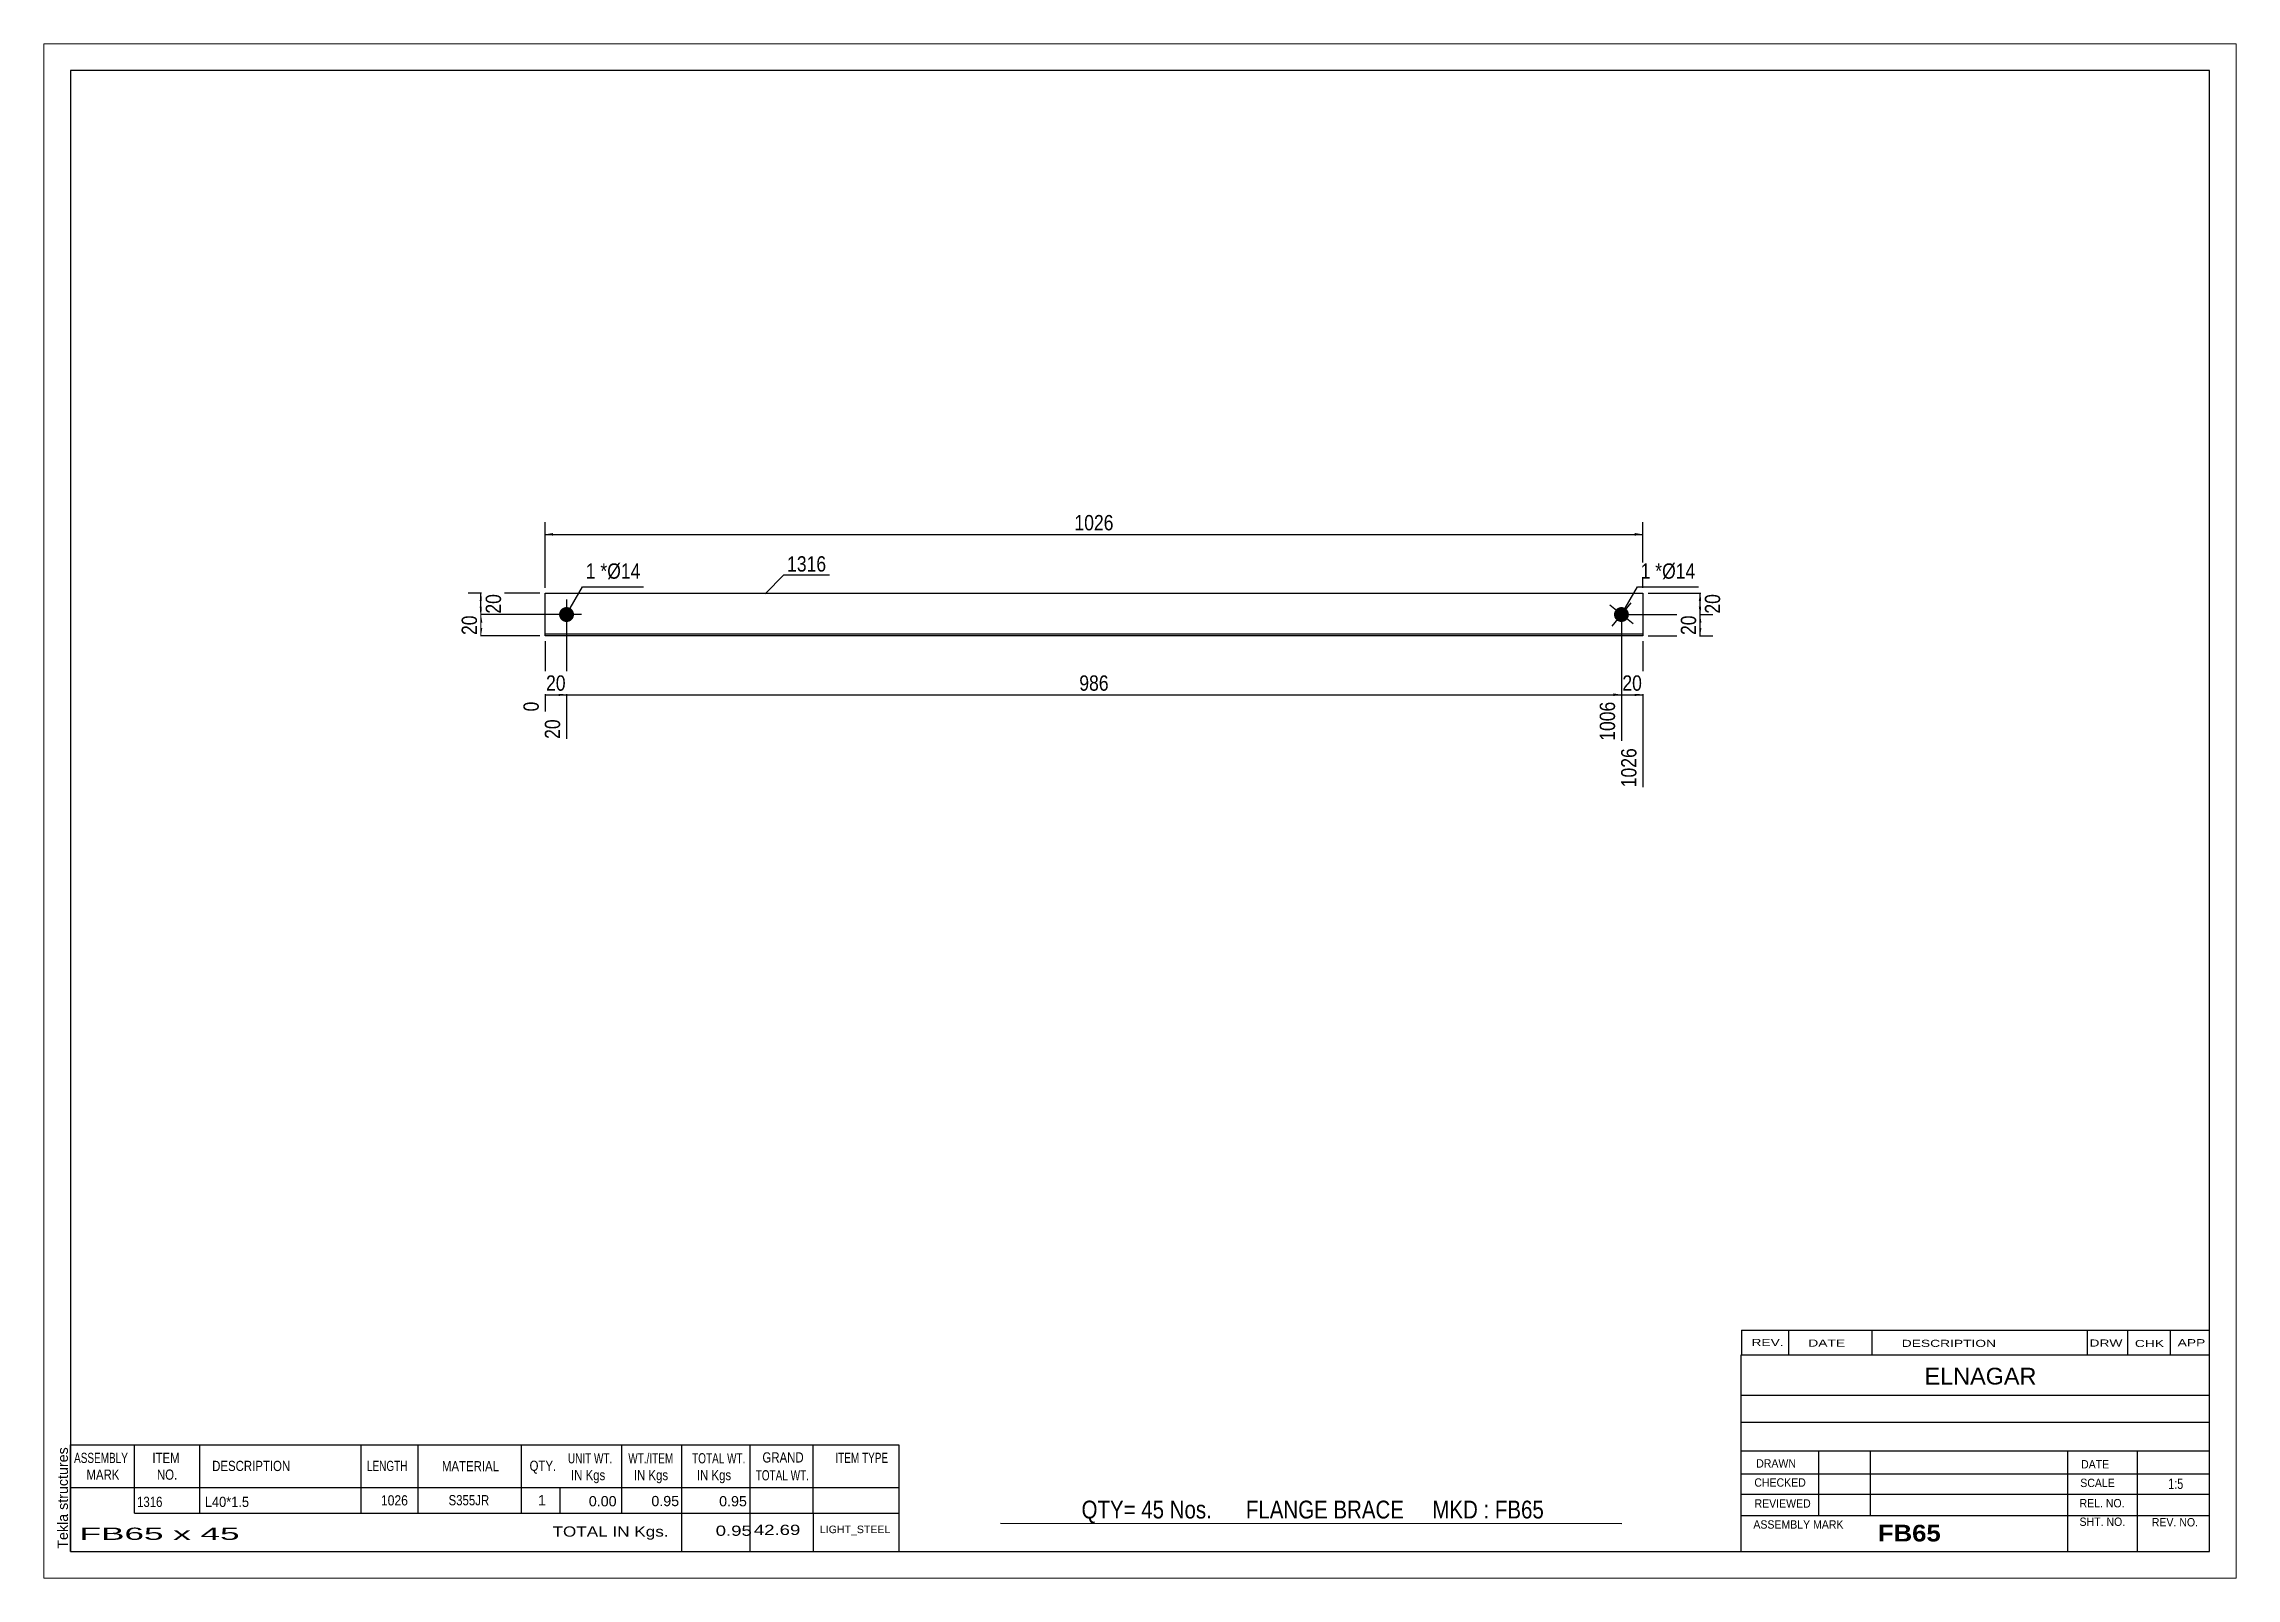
# Paper-space layout 'Layout1' of a CAD drawing. Header units: millimetres. Extents: x 0 to 410, y 0 to 287.
# The model-space entities are those that its viewports show. They can reach past a viewport. Long polylines and large blocks are cut down to what shows.
import ezdxf

# ---------------------------------------------------------------- set-up
doc = ezdxf.new("R2010")
doc.units = ezdxf.units.MM
doc.layers.add('Viewport layer', color=7, linetype='Continuous', plot=False)
doc.styles.add('Arial', font='ARIAL.TTF', dxfattribs={"height": 0.2})
doc.styles.add('Arial Bold', font='ARIALBD.TTF', dxfattribs={"height": 0.2})
doc.styles.add('Arial Narrow', font='ARIALN.TTF', dxfattribs={"height": 0.2})

# ---------------------------------------------------------------- blocks, each defined once
blk = doc.blocks.new('Unknown-629079962-1460')
at = {"color": 5, "linetype": 'Continuous'}
for p, q in [((405, 282), (5, 282)), ((5, 282), (5, 5)), ((405, 5), (405, 282)), ((5, 5), (405, 5))]:
    blk.add_line(p, q, dxfattribs=at)
at = {"color": 174, "linetype": 'Continuous', "style": 'Arial'}
blk.add_text('Tekla structures', height=1.9102, rotation=90, dxfattribs=at).set_placement((4.5, 5.5))
blk = doc.blocks.new('Part-629079962-1227 - 1212')
at = {"color": 2, "linetype": 'Continuous'}
for p, q in [((93.75, 176.25), (93.75, 184.25)), ((93.75, 184.25), (299.04, 184.25)), ((299.04, 184.25), (299.04, 176.25)), ((299.04, 176.55), (93.75, 176.55)), ((299.04, 176.25), (93.75, 176.25))]:
    blk.add_line(p, q, dxfattribs=at)
blk = doc.blocks.new('Bolt-629079962-1228 - 1212')
at = {"linetype": 'Continuous'}
blk.add_hatch(color=3, dxfattribs=at).paths.add_polyline_path([(97.75, 178.85, -1), (97.75, 181.65, -1)])
at = {"color": 3, "linetype": 'Continuous'}
for p, q in [((97.75, 183.05), (97.75, 177.45)), ((100.55, 180.25), (94.95, 180.25))]:
    blk.add_line(p, q, dxfattribs=at)
blk = doc.blocks.new('Bolt-629079962-1229 - 1212')
at = {"linetype": 'Continuous'}
blk.add_hatch(color=3, dxfattribs=at).paths.add_polyline_path([(294.15, 179.17, -1), (295.92, 181.33, -1)])
at = {"color": 3, "linetype": 'Continuous'}
for p, q in [((297.2, 178.48), (292.87, 182.02)), ((296.81, 182.42), (293.26, 178.08))]:
    blk.add_line(p, q, dxfattribs=at)
blk = doc.blocks.new('StraightDimension-629079962-1238 - 1212')
at = {"linetype": 'Continuous'}
blk.add_hatch(color=7, dxfattribs=at).paths.add_polyline_path([(297.54, 165.5), (299.04, 165.25), (297.54, 165)])
at = {"color": 7, "linetype": 'Continuous'}
for p, q in [((295.04, 179.25), (295.04, 156.64)), ((299.04, 175.25), (299.04, 147.94)), ((295.04, 165.25), (299.04, 165.25))]:
    blk.add_line(p, q, dxfattribs=at)
at = {"color": 0}
blk.add_wipeout([(299.46, 165.4), (299.46, 169.6), (294.61, 169.6), (294.61, 165.4)], dxfattribs=at)
at = {"color": 0, "linetype": 'Continuous'}
blk.add_wipeout([(298.44, 155.85), (294.24, 155.85), (294.24, 147.34), (298.44, 147.34)], dxfattribs=at)
at = {"color": 3, "style": 'Arial Narrow'}
blk.add_text('20', height=2.863, dxfattribs=at).set_placement((295.21, 166))
at = {"color": 3, "linetype": 'Continuous', "style": 'Arial Narrow'}
blk.add_text('1026', height=2.863, rotation=90.0002, dxfattribs=at).set_placement((297.84, 147.94))
blk = doc.blocks.new('StraightDimension-629079962-1239 - 1212')
at = {"linetype": 'Continuous'}
blk.add_hatch(color=7, dxfattribs=at).paths.add_polyline_path([(293.54, 165.5), (295.04, 165.25), (293.54, 165)])
at = {"color": 7, "linetype": 'Continuous'}
for p, q in [((97.75, 179.25), (97.75, 156.99)), ((295.04, 179.25), (295.04, 156.64)), ((97.75, 165.25), (295.04, 165.25))]:
    blk.add_line(p, q, dxfattribs=at)
at = {"color": 0}
blk.add_wipeout([(199.73, 165.4), (199.73, 169.6), (193.05, 169.6), (193.05, 165.4)], dxfattribs=at)
at = {"color": 0, "linetype": 'Continuous'}
blk.add_wipeout([(294.44, 164.55), (290.24, 164.55), (290.24, 156.04), (294.44, 156.04)], dxfattribs=at)
at = {"color": 3, "style": 'Arial Narrow'}
blk.add_text('986', height=2.863, dxfattribs=at).set_placement((193.65, 166))
at = {"color": 3, "linetype": 'Continuous', "style": 'Arial Narrow'}
blk.add_text('1006', height=2.863, rotation=90.0002, dxfattribs=at).set_placement((293.84, 156.64))
blk = doc.blocks.new('StraightDimension-629079962-1240 - 1212')
at = {"linetype": 'Continuous'}
blk.add_hatch(color=7, dxfattribs=at).paths.add_polyline_path([(96.25, 165.5), (97.75, 165.25), (96.25, 165)])
at = {"color": 7, "linetype": 'Continuous'}
for p, q in [((97.75, 179.25), (97.75, 156.99)), ((93.75, 175.25), (93.75, 162.12)), ((93.75, 165.25), (97.75, 165.25))]:
    blk.add_line(p, q, dxfattribs=at)
at = {"color": 0}
blk.add_wipeout([(98.18, 165.4), (98.18, 169.6), (93.32, 169.6), (93.32, 165.4)], dxfattribs=at)
at = {"color": 0, "linetype": 'Continuous'}
blk.add_wipeout([(97.15, 161.25), (92.95, 161.25), (92.95, 156.39), (97.15, 156.39)], dxfattribs=at)
blk.add_wipeout([(93.15, 164.55), (88.95, 164.55), (88.95, 161.52), (93.15, 161.52)], dxfattribs=at)
at = {"color": 3, "style": 'Arial Narrow'}
blk.add_text('20', height=2.863, dxfattribs=at).set_placement((93.92, 166))
at = {"color": 3, "linetype": 'Continuous', "style": 'Arial Narrow'}
for s, height, p in [('0', 2.86, (92.55, 162.12)), ('20', 2.863, (96.55, 156.99))]:
    blk.add_text(s, height=height, rotation=90.0002, dxfattribs=at).set_placement(p)
blk = doc.blocks.new('StraightDimension-629079962-1251 - 1212')
at = {"linetype": 'Continuous'}
for points in [[(95.25, 195), (93.75, 195.25), (95.25, 195.5)], [(297.54, 195.5), (299.04, 195.25), (297.54, 195)]]:
    blk.add_hatch(color=7, dxfattribs=at).paths.add_polyline_path(points)
at = {"color": 7, "linetype": 'Continuous'}
for p, q in [((93.75, 185.25), (93.75, 197.5)), ((299.04, 185.25), (299.04, 197.5)), ((93.75, 195.25), (299.04, 195.25))]:
    blk.add_line(p, q, dxfattribs=at)
at = {"color": 0}
blk.add_wipeout([(200.65, 195.4), (200.65, 199.6), (192.14, 199.6), (192.14, 195.4)], dxfattribs=at)
at = {"color": 3, "style": 'Arial Narrow'}
blk.add_text('1026', height=2.863, dxfattribs=at).set_placement((192.74, 196))
blk = doc.blocks.new('StraightDimension-629079962-1255 - 1212')
at = {"linetype": 'Continuous'}
for points in [[(309.5, 182.75), (309.75, 184.25), (310, 182.75)], [(310, 181.75), (309.75, 180.25), (309.5, 181.75)]]:
    blk.add_hatch(color=7, dxfattribs=at).paths.add_polyline_path(points)
at = {"color": 7, "linetype": 'Continuous'}
for p, q in [((300.04, 184.25), (312, 184.25)), ((309.75, 180.25), (309.75, 184.25)), ((296.04, 180.25), (312, 180.25))]:
    blk.add_line(p, q, dxfattribs=at)
at = {"color": 0}
blk.add_wipeout([(314.1, 184.68), (309.9, 184.68), (309.9, 179.82), (314.1, 179.82)], dxfattribs=at)
at = {"color": 3, "style": 'Arial Narrow'}
blk.add_text('20', height=2.863, rotation=90.0002, dxfattribs=at).set_placement((313.5, 180.42))
blk = doc.blocks.new('StraightDimension-629079962-1256 - 1212')
at = {"linetype": 'Continuous'}
for points in [[(309.5, 178.75), (309.75, 180.25), (310, 178.75)], [(310, 177.75), (309.75, 176.25), (309.5, 177.75)]]:
    blk.add_hatch(color=7, dxfattribs=at).paths.add_polyline_path(points)
at = {"color": 7, "linetype": 'Continuous'}
for p, q in [((296.04, 180.25), (312.15, 180.25)), ((309.75, 176.25), (309.75, 180.25)), ((300.04, 176.25), (312.15, 176.25))]:
    blk.add_line(p, q, dxfattribs=at)
at = {"color": 0}
blk.add_wipeout([(309.6, 180.68), (305.4, 180.68), (305.4, 175.82), (309.6, 175.82)], dxfattribs=at)
at = {"color": 3, "style": 'Arial Narrow'}
blk.add_text('20', height=2.863, rotation=90.0002, dxfattribs=at).set_placement((309, 176.42))
blk = doc.blocks.new('StraightDimension-629079962-1263 - 1212')
at = {"linetype": 'Continuous'}
for points in [[(81.5, 182.75), (81.75, 184.25), (82, 182.75)], [(82, 181.75), (81.75, 180.25), (81.5, 181.75)]]:
    blk.add_hatch(color=7, dxfattribs=at).paths.add_polyline_path(points)
at = {"color": 7, "linetype": 'Continuous'}
for p, q in [((92.75, 184.25), (79.35, 184.25)), ((81.75, 180.25), (81.75, 184.25)), ((96.75, 180.25), (79.35, 180.25))]:
    blk.add_line(p, q, dxfattribs=at)
at = {"color": 0}
blk.add_wipeout([(86.1, 184.68), (81.9, 184.68), (81.9, 179.82), (86.1, 179.82)], dxfattribs=at)
at = {"color": 3, "style": 'Arial Narrow'}
blk.add_text('20', height=2.863, rotation=90.0002, dxfattribs=at).set_placement((85.5, 180.42))
blk = doc.blocks.new('StraightDimension-629079962-1264 - 1212')
at = {"linetype": 'Continuous'}
for points in [[(81.5, 178.75), (81.75, 180.25), (82, 178.75)], [(82, 177.75), (81.75, 176.25), (81.5, 177.75)]]:
    blk.add_hatch(color=7, dxfattribs=at).paths.add_polyline_path(points)
at = {"color": 7, "linetype": 'Continuous'}
for p, q in [((96.75, 180.25), (79.5, 180.25)), ((81.75, 176.25), (81.75, 180.25)), ((92.75, 176.25), (79.5, 176.25))]:
    blk.add_line(p, q, dxfattribs=at)
at = {"color": 0}
blk.add_wipeout([(81.6, 180.68), (77.4, 180.68), (77.4, 175.82), (81.6, 175.82)], dxfattribs=at)
at = {"color": 3, "style": 'Arial Narrow'}
blk.add_text('20', height=2.863, rotation=90.0002, dxfattribs=at).set_placement((81, 176.42))
blk = doc.blocks.new('CBS_BOM-629079962-1471')
at = {"color": 7, "linetype": 'Continuous'}
for p, q in [((4.97, 16.97), (4.97, 24.97)), ((4.97, 24.97), (159.89, 24.97)), ((16.97, 16.97), (16.97, 24.97)), ((29.16, 16.97), (29.16, 24.97)), ((59.32, 16.97), (59.32, 24.97)), ((70, 16.97), (70, 24.97)), ((89.32, 16.97), (89.32, 24.97)), ((108.12, 16.97), (108.12, 24.97)), ((119.33, 16.97), (119.33, 24.97)), ((132.12, 16.97), (132.12, 24.97)), ((143.87, 16.97), (143.87, 24.97)), ((159.89, 24.96), (159.89, 16.98)), ((4.97, 16.97), (159.89, 16.97)), ((4.97, 12.17), (4.97, 16.97)), ((16.97, 12.17), (16.97, 16.97)), ((29.16, 12.17), (29.16, 16.97)), ((59.32, 12.17), (59.32, 16.97)), ((70, 12.17), (70, 16.97)), ((89.32, 12.17), (89.32, 16.97)), ((96.58, 12.17), (96.58, 16.97)), ((108.12, 12.17), (108.12, 16.97)), ((119.33, 12.17), (119.33, 16.97)), ((132.12, 12.17), (132.12, 16.97)), ((143.89, 12.17), (143.89, 16.97)), ((159.89, 16.97), (159.89, 12.17)), ((4.97, 4.97), (4.97, 12.15)), ((16.97, 12.17), (159.89, 12.17)), ((119.33, 4.97), (119.33, 12.15)), ((132.12, 4.97), (132.12, 12.15)), ((143.93, 4.97), (143.93, 12.15)), ((159.89, 12.17), (159.89, 4.97)), ((4.97, 4.97), (159.89, 4.97))]:
    blk.add_line(p, q, dxfattribs=at)
at = {"color": 3, "linetype": 'Continuous', "style": 'Arial'}
for s, height, width, p in [('ASSEMBLY', 1.91, 0.7, (5.65, 21.54)), ('ITEM', 1.91, 0.8, (20.3, 21.54)), ('DESCRIPTION', 1.9102, 0.8, (31.48, 20.04)), ('LENGTH', 1.91, 0.7, (60.43, 20.04)), ('MATERIAL', 1.91, 0.8, (74.45, 19.99)), ('QTY.', 1.91, 0.8, (90.84, 20.07)), ('UNIT WT.', 1.91, 0.7, (98.01, 21.47)), ('WT./ITEM', 1.91, 0.7, (109.3, 21.47)), ('TOTAL WT.', 1.91, 0.7, (121.24, 21.47)), ('GRAND', 1.91, 0.8, (134.39, 21.63)), ('ITEM TYPE', 1.91, 0.7, (148.03, 21.55)), ('MARK', 1.91, 0.8, (7.97, 18.41)), ('NO.', 1.91, 0.8, (21.15, 18.41)), ('IN Kgs', 1.91, 0.8, (98.59, 18.33)), ('IN Kgs', 1.91, 0.8, (110.34, 18.33)), ('IN Kgs', 1.91, 0.8, (122.13, 18.33)), ('TOTAL WT.', 1.91, 0.7, (133.13, 18.29))]:
    blk.add_text(s, height=height, dxfattribs=dict(at, width=width)).set_placement(p)
at = {"color": 7, "linetype": 'Continuous', "style": 'Arial'}
for s, width, p in [('1316', 0.8, (17.43, 13.32)), ('L40*1.5', 0.9, (30.1, 13.32)), ('1026', 0.85, (63.04, 13.6)), ('S355JR', 0.8, (75.69, 13.63))]:
    blk.add_text(s, height=1.91, dxfattribs=dict(at, width=width)).set_placement(p)
for s, p in [('1', (92.41, 13.63)), ('0.00', (101.92, 13.44)), ('0.95', (113.62, 13.47)), ('0.95', (126.29, 13.44))]:
    blk.add_text(s, height=1.91, dxfattribs=at).set_placement(p)
at = {"color": 6, "linetype": 'Continuous', "style": 'Arial'}
for s, height, width, p in [('FB65 x 45', 2.292, 2.05, (6.69, 7.16)), ('TOTAL IN Kgs.', 1.9102, 1.2, (95.13, 7.77)), ('0.95', 1.91, 1.3, (125.65, 7.92)), ('42.69', 1.91, 1.3, (132.79, 8.08))]:
    blk.add_text(s, height=height, dxfattribs=dict(at, width=width)).set_placement(p)
blk.add_text('LIGHT_STEEL', height=1.4135, dxfattribs=at).set_placement((145.14, 8.42))
blk = doc.blocks.new('CBS_CALLOFF-629079962-1472')
at = {"color": 7, "linetype": 'Continuous'}
blk.add_line((178.88, 10.27), (295.11, 10.25), dxfattribs=at)
at = {"color": 3, "linetype": 'Continuous', "style": 'Arial Narrow'}
blk.add_text('QTY= 45 Nos.      FLANGE BRACE     MKD : FB65', height=3.3405, dxfattribs=at).set_placement((194.07, 11.16))
blk = doc.blocks.new('CBS_NAME_BLOG-629079962-1473')
at = {"color": 7, "linetype": 'Continuous'}
for p, q in [((317.41, 41.75), (404.93, 41.75)), ((317.41, 5.04), (317.41, 41.75)), ((317.41, 34.21), (404.93, 34.21)), ((317.48, 29.16), (405, 29.16)), ((317.41, 23.79), (404.93, 23.79)), ((331.93, 11.68), (331.93, 23.78)), ((341.62, 11.71), (341.62, 23.78)), ((378.53, 5.04), (378.53, 23.77)), ((391.58, 5.04), (391.58, 23.78)), ((317.42, 19.49), (405, 19.51)), ((317.41, 15.74), (404.93, 15.74)), ((317.41, 11.7), (404.93, 11.7)), ((317.41, 5), (405, 5))]:
    blk.add_line(p, q, dxfattribs=at)
at = {"color": 3, "linetype": 'Continuous', "style": 'Arial'}
blk.add_text('ELNAGAR', height=3.133, dxfattribs=at).set_placement((351.73, 36.22))
at = {"color": 3, "linetype": 'Continuous'}
for s, height, style, width, p in [('DRAWN', 1.566, 'Arial', 0.9, (320.24, 20.68)), ('DATE', 1.566, 'Arial', 0.9, (381, 20.52)), ('CHECKED', 1.566, 'Arial', 0.9, (319.89, 17.11)), ('SCALE', 1.566, 'Arial', 0.9, (380.85, 17.04)), ('1:5', 1.957, 'Arial Narrow', 0.9, (397.3, 16.68)), ('REVIEWED', 1.566, 'Arial', 0.9, (319.93, 13.19)), ('REL. NO.', 1.566, 'Arial', 0.9, (380.71, 13.24)), ('ASSEMBLY MARK', 1.5663, 'Arial', 0.9, (319.71, 9.26)), ('FB65', 3.131, 'Arial Bold', 1.1, (342.99, 6.86)), ('SHT. NO.', 1.566, 'Arial', 0.9, (380.71, 9.77)), ('REV. NO.', 1.566, 'Arial', 0.9, (394.23, 9.68))]:
    blk.add_text(s, height=height, dxfattribs=dict(at, style=style, width=width)).set_placement(p)
blk = doc.blocks.new('CBS_REVISION-629079962-1474')
at = {"color": 7, "linetype": 'Continuous'}
for p, q in [((317.49, 46.38), (404.99, 46.38)), ((317.49, 46.38), (317.49, 41.75)), ((326.29, 46.38), (326.29, 41.75)), ((341.88, 46.38), (341.88, 41.81)), ((382.14, 46.38), (382.14, 41.75)), ((389.68, 46.38), (389.68, 41.75)), ((397.63, 46.38), (397.63, 41.75)), ((317.49, 41.75), (404.99, 41.75))]:
    blk.add_line(p, q, dxfattribs=at)
at = {"color": 7, "style": 'Arial Narrow', "width": 1.7}
for s, height, p in [('REV.', 1.326, (319.35, 43.43)), ('DATE', 1.326, (329.98, 43.31)), ('DESCRIPTION', 1.3257, (347.46, 43.26)), ('DRW', 1.326, (382.57, 43.32)), ('CHK', 1.326, (391.06, 43.23)), ('APP', 1.326, (399.06, 43.38))]:
    blk.add_text(s, height=height, dxfattribs=at).set_placement(p)
blk = doc.blocks.new('Mark-629079962-1270 - 1212')
at = {"color": 0}
blk.add_wipeout([(146.31, 188.29), (146.31, 191.29), (139, 191.29), (139, 188.29)], dxfattribs=at)
blk.add_wipeout([(146.31, 188.29), (146.31, 191.29), (139, 191.29), (139, 188.29)], dxfattribs=at)
at = {"color": 7, "linetype": 'Continuous'}
for p, q in [((134.87, 184.15), (138.4, 187.69)), ((138.4, 187.69), (146.91, 187.69))]:
    blk.add_line(p, q, dxfattribs=at)
at = {"color": 3, "style": 'Arial Narrow'}
blk.add_text('1316', height=2.863, dxfattribs=at).set_placement((139, 188.29))
blk = doc.blocks.new('Mark-629079962-1273 - 1212')
at = {"color": 0}
blk.add_wipeout([(103.18, 186.95), (103.18, 189.95), (101.35, 189.95), (101.35, 186.95)], dxfattribs=at)
blk.add_wipeout([(103.18, 186.95), (103.18, 189.95), (101.35, 189.95), (101.35, 186.95)], dxfattribs=at)
at = {"color": 7, "linetype": 'Continuous'}
blk.add_line((97.75, 180.25), (100.75, 185.45), dxfattribs=at)
at = {"color": 0}
blk.add_wipeout([(105.36, 186.95), (105.36, 189.95), (104.08, 189.95), (104.08, 186.95)], dxfattribs=at)
blk.add_wipeout([(105.36, 186.95), (105.36, 189.95), (104.08, 189.95), (104.08, 186.95)], dxfattribs=at)
at = {"color": 3, "style": 'Arial Narrow'}
blk.add_text('1', height=2.86, dxfattribs=at).set_placement((101.35, 186.95))
at = {"color": 0}
blk.add_wipeout([(111.57, 186.95), (111.57, 189.95), (105.36, 189.95), (105.36, 186.95)], dxfattribs=at)
blk.add_wipeout([(111.57, 186.95), (111.57, 189.95), (105.36, 189.95), (105.36, 186.95)], dxfattribs=at)
at = {"color": 7, "linetype": 'Continuous'}
blk.add_line((100.75, 185.45), (112.17, 185.45), dxfattribs=at)
at = {"color": 3, "style": 'Arial Narrow'}
for s, height, p in [('*', 2.86, (104.08, 186.95)), ('Ø14', 2.863, (105.36, 186.95))]:
    blk.add_text(s, height=height, dxfattribs=at).set_placement(p)
blk = doc.blocks.new('Mark-629079962-1274 - 1212')
at = {"color": 0}
blk.add_wipeout([(300.46, 186.95), (300.46, 189.95), (298.64, 189.95), (298.64, 186.95)], dxfattribs=at)
blk.add_wipeout([(300.46, 186.95), (300.46, 189.95), (298.64, 189.95), (298.64, 186.95)], dxfattribs=at)
at = {"color": 7, "linetype": 'Continuous'}
blk.add_line((295.04, 180.25), (298.04, 185.45), dxfattribs=at)
at = {"color": 0}
blk.add_wipeout([(302.64, 186.95), (302.64, 189.95), (301.36, 189.95), (301.36, 186.95)], dxfattribs=at)
blk.add_wipeout([(302.64, 186.95), (302.64, 189.95), (301.36, 189.95), (301.36, 186.95)], dxfattribs=at)
at = {"color": 3, "style": 'Arial Narrow'}
blk.add_text('1', height=2.86, dxfattribs=at).set_placement((298.64, 186.95))
at = {"color": 0}
blk.add_wipeout([(308.85, 186.95), (308.85, 189.95), (302.64, 189.95), (302.64, 186.95)], dxfattribs=at)
blk.add_wipeout([(308.85, 186.95), (308.85, 189.95), (302.64, 189.95), (302.64, 186.95)], dxfattribs=at)
at = {"color": 7, "linetype": 'Continuous'}
blk.add_line((298.04, 185.45), (309.45, 185.45), dxfattribs=at)
at = {"color": 3, "style": 'Arial Narrow'}
for s, height, p in [('*', 2.86, (301.36, 186.95)), ('Ø14', 2.863, (302.64, 186.95))]:
    blk.add_text(s, height=height, dxfattribs=at).set_placement(p)

msp = doc.modelspace()

# ---------------------------------------------------------------- block references
for name in ['Unknown-629079962-1460', 'Part-629079962-1227 - 1212', 'Bolt-629079962-1228 - 1212', 'Bolt-629079962-1229 - 1212', 'CBS_REVISION-629079962-1474', 'CBS_NAME_BLOG-629079962-1473', 'CBS_BOM-629079962-1471', 'CBS_CALLOFF-629079962-1472']:
    msp.add_blockref(name, (0, 0))

# ---------------------------------------------------------------- next in the draw order: block references
for name in ['StraightDimension-629079962-1251 - 1212', 'StraightDimension-629079962-1238 - 1212']:
    msp.add_blockref(name, (0, 0))

# ---------------------------------------------------------------- next in the draw order: block references
for name in ['Mark-629079962-1270 - 1212', 'StraightDimension-629079962-1239 - 1212']:
    msp.add_blockref(name, (0, 0))

# ---------------------------------------------------------------- next in the draw order: block references
for name in ['StraightDimension-629079962-1255 - 1212', 'StraightDimension-629079962-1240 - 1212']:
    msp.add_blockref(name, (0, 0))

# ---------------------------------------------------------------- next in the draw order: block references
for name in ['StraightDimension-629079962-1263 - 1212', 'StraightDimension-629079962-1256 - 1212']:
    msp.add_blockref(name, (0, 0))

# ---------------------------------------------------------------- next in the draw order: block references
for name in ['Mark-629079962-1274 - 1212', 'StraightDimension-629079962-1264 - 1212']:
    msp.add_blockref(name, (0, 0))

# ---------------------------------------------------------------- next in the draw order: block references
msp.add_blockref('Mark-629079962-1273 - 1212', (0, 0))

psp = doc.layouts.get("Layout1")

# ---------------------------------------------------------------- viewports
at = {"layer": 'Viewport layer', "view_target_point": (205, 143.5)}
psp.add_viewport(center=(205, 143.5), size=(410, 287), view_center_point=(0, 0), view_height=287, dxfattribs=at)

doc.saveas('drawing.dxf')
